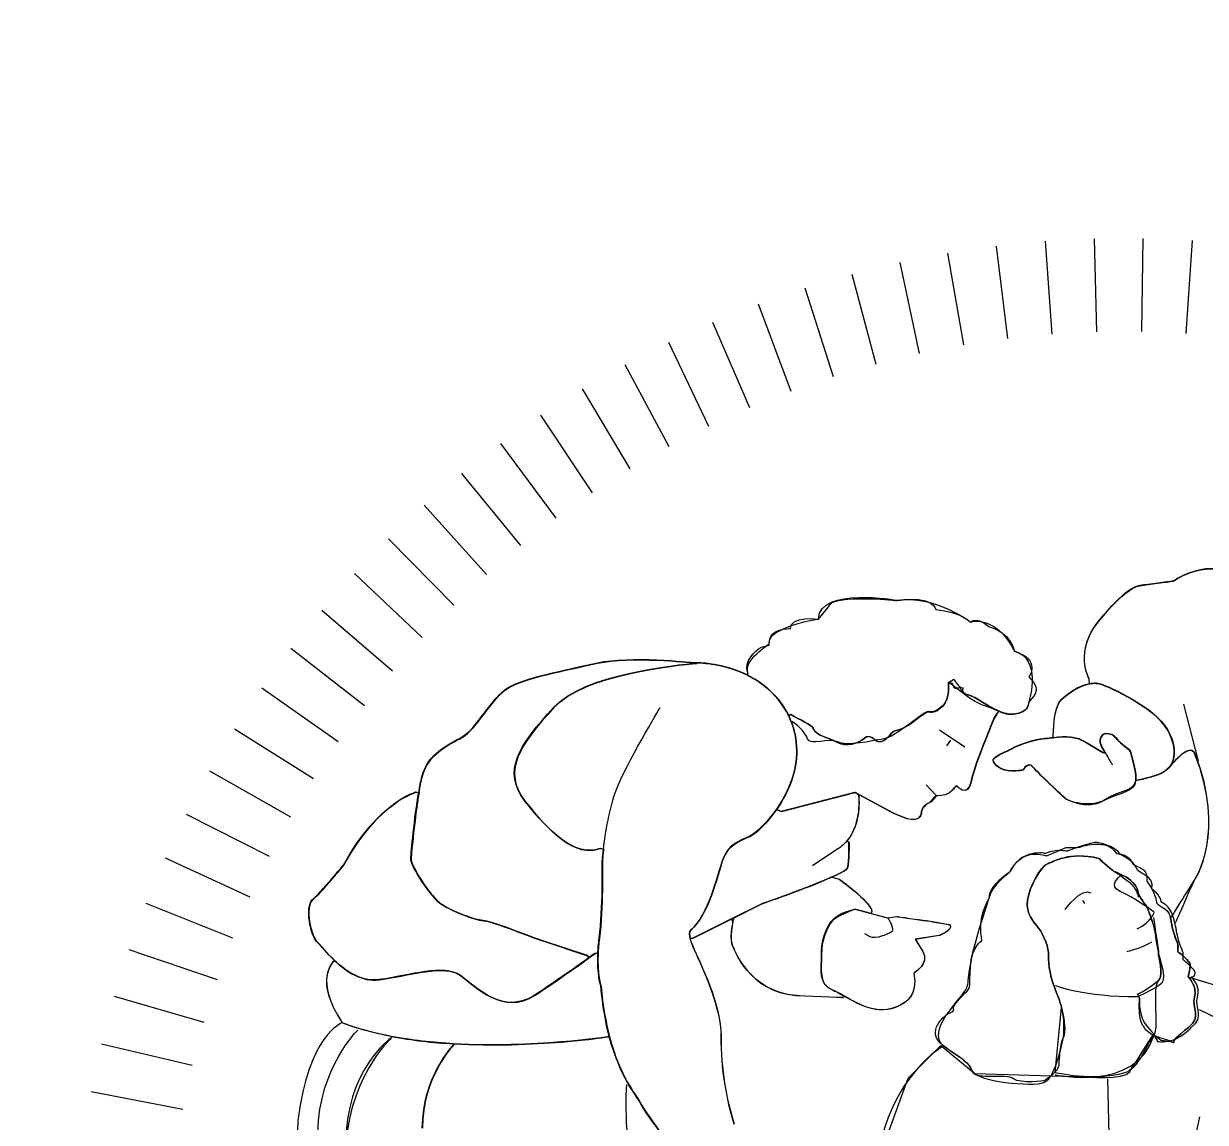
# Paper-space layout 'A000' of a CAD drawing. Header units: millimetres. Extents: x -1 to 593, y -175 to 419.
# Drawn here: x 560.52 to 569.12, y 265 to 273 of the extents above; entities that cross this region are included whole.
import ezdxf
from ezdxf.enums import TextEntityAlignment as Align

# ---------------------------------------------------------------- set-up
doc = ezdxf.new("R2010")
doc.units = ezdxf.units.MM
doc.header["$MEASUREMENT"] = 0
doc.set_wipeout_variables(frame=1)
for name, color, linetype in [('G-ANNO-LOGO', 3, 'Continuous'), ('G-ANNO-TEXT', 3, 'Continuous'), ('G-ANNO-TTLB', 3, 'Continuous')]:
    doc.layers.add(name, color=color, linetype=linetype)
doc.styles.add('ARIAL-BOLD', font='')
doc.styles.get('ARIAL-BOLD').set_extended_font_data('Arial', bold=True)

# ---------------------------------------------------------------- blocks, each defined once
blk = doc.blocks.new('logoPolimi')
for p, q in [((0.0412, 2.3695), (0.0379, 2.1597)), ((-0.2894, 2.3525), (-0.2637, 2.1442)), ((-0.1791, 2.3633), (-0.1638, 2.154)), ((-0.0684, 2.369), (-0.0637, 2.1592)), ((0.152, 2.365), (0.1382, 2.1555)), ((-0.3991, 2.3366), (-0.363, 2.1298)), ((-0.5067, 2.3157), (-0.4628, 2.1104)), ((-0.6144, 2.2895), (-0.5603, 2.0867)), ((-0.7206, 2.2583), (-0.6567, 2.0584)), ((-0.8253, 2.2222), (-0.7517, 2.0257)), ((-0.9282, 2.1812), (-0.845, 1.9885)), ((-1.0277, 2.136), (-0.9377, 1.9464)), ((-1.1263, 2.0856), (-1.0272, 1.9006)), ((-1.2223, 2.0307), (-1.1144, 1.8507)), ((-1.3158, 1.9714), (-1.1993, 1.7967)), ((-1.4063, 1.9078), (-1.2816, 1.739)), ((-1.4938, 1.8401), (-1.3612, 1.6774)), ((-1.578, 1.7684), (-1.4378, 1.6122)), ((-1.6588, 1.693), (-1.5113, 1.5436)), ((-1.7352, 1.6146), (-1.5824, 1.4707)), ((-1.8087, 1.532), (-1.6492, 1.3955)), ((-1.8783, 1.446), (-1.7125, 1.3173)), ((-0.9635, 1.4118), (-0.9635, 1.4135)), ((-0.9634, 1.4135), (-0.9635, 1.4119)), ((-0.8506, 1.3859), (-0.8484, 1.3901)), ((-0.8484, 1.3901), (-0.8484, 1.3902)), ((-0.3504, 1.3346), (-0.3969, 1.3695)), ((-0.3968, 1.3687), (-0.3846, 1.3765)), ((-0.3875, 1.3671), (-0.3968, 1.3687)), ((-0.0789, 1.3661), (-0.0802, 1.377)), ((-1.9438, 1.3568), (-1.772, 1.2363)), ((0.1323, 1.3204), (0.1656, 1.1917)), ((-0.7522, 1.2969), (-0.7572, 1.2944)), ((-0.7572, 1.2944), (-0.7522, 1.2969)), ((-0.2841, 1.3043), (-0.2857, 1.3007)), ((-0.2841, 1.3043), (-0.2841, 1.3043)), ((-2.0051, 1.2647), (-1.8277, 1.1526)), ((-0.4169, 1.262), (-0.3602, 1.2242)), ((-0.3926, 1.2394), (-0.4014, 1.2264)), ((-0.161, 1.2482), (-0.161, 1.2483)), ((-0.1607, 1.2445), (-0.161, 1.2482)), ((-0.0841, 1.233), (-0.0455, 1.2101)), ((-0.0841, 1.2323), (-0.0507, 1.2118)), ((-0.0506, 1.2118), (-0.0841, 1.2323)), ((-0.0507, 1.2118), (-0.0441, 1.211)), ((-0.044, 1.211), (-0.0506, 1.2118)), ((-0.0441, 1.211), (-0.044, 1.211)), ((-0.044, 1.211), (-0.044, 1.211)), ((0.1033, 1.1812), (0.103, 1.1814)), ((-2.0621, 1.1698), (-1.8794, 1.0664)), ((0.0261, 1.1478), (0.0251, 1.148)), ((-1.595, 1.1219), (-1.5897, 1.1209)), ((-0.7734, 1.0787), (-0.6076, 1.1217)), ((-0.6073, 1.121), (-0.7731, 1.078)), ((-0.7731, 1.078), (-0.6074, 1.121)), ((-0.6076, 1.1217), (-0.5982, 1.1166)), ((-0.6074, 1.121), (-0.598, 1.1159)), ((-0.598, 1.116), (-0.6073, 1.121)), ((-0.4468, 1.1382), (-0.4248, 1.1141)), ((-0.3789, 1.137), (-0.3789, 1.1371)), ((-0.598, 1.1159), (-0.5992, 1.1137)), ((-0.5982, 1.1166), (-0.5329, 1.0811)), ((-0.5327, 1.0805), (-0.598, 1.116)), ((-2.1145, 1.0723), (-1.927, 0.9779)), ((-0.7731, 1.078), (-0.7841, 1.083)), ((-0.7841, 1.083), (-0.7731, 1.078)), ((-1.1816, 0.9946), (-1.1737, 0.9936)), ((-1.1736, 0.9936), (-1.1815, 0.9946)), ((-0.6461, 0.9938), (-0.7031, 0.956)), ((-0.6256, 1.0114), (-0.6255, 1.0114)), ((-0.6255, 1.0114), (-0.6209, 1.0088)), ((-2.1618, 0.9735), (-1.971, 0.8862)), ((-0.6601, 0.9308), (-0.6601, 0.9308)), ((-0.6598, 0.9302), (-0.6599, 0.9302)), ((-0.6598, 0.9302), (-0.6598, 0.9302)), ((-0.6598, 0.9302), (-0.6433, 0.9257)), ((-2.2049, 0.8715), (-2.01, 0.7937)), ((-0.8864, 0.8361), (-0.8179, 0.8705)), ((-0.886, 0.8356), (-0.8176, 0.87)), ((-0.8175, 0.87), (-0.8859, 0.8356)), ((-0.6079, 0.8584), (-0.571, 0.8486)), ((-0.6077, 0.8579), (-0.5708, 0.8481)), ((-0.5708, 0.8482), (-0.6076, 0.8579)), ((-0.5692, 0.854), (-0.5708, 0.8482)), ((-0.5692, 0.854), (-0.5692, 0.854)), ((-0.095, 0.8776), (-0.0907, 0.8713)), ((-0.9733, 0.7925), (-0.8864, 0.8361)), ((-0.8859, 0.8356), (-0.9728, 0.792)), ((-0.8822, 0.828), (-0.886, 0.8356)), ((-0.571, 0.8486), (-0.5347, 0.839)), ((-0.5708, 0.8481), (-0.5346, 0.8385)), ((-0.5347, 0.839), (-0.5124, 0.8417)), ((-0.5347, 0.839), (-0.5337, 0.8387)), ((-0.5346, 0.8385), (-0.5123, 0.8413)), ((0.1036, 0.8383), (0.1045, 0.8386)), ((-0.5733, 0.796), (-0.5856, 0.8023)), ((-0.4179, 0.7991), (-0.4717, 0.7903)), ((-1.2103, 0.7535), (-1.311, 0.787)), ((-1.3104, 0.7866), (-1.2098, 0.7531)), ((-1.2097, 0.7532), (-1.3104, 0.7865)), ((-0.9728, 0.792), (-0.9789, 0.7922)), ((-0.4717, 0.7903), (-0.4549, 0.7629)), ((-0.4178, 0.7987), (-0.4714, 0.7899)), ((-0.4714, 0.7899), (-0.4548, 0.7625)), ((-2.2432, 0.7676), (-2.0447, 0.6995)), ((-1.2098, 0.7531), (-1.2063, 0.7485)), ((-1.2062, 0.7485), (-1.2097, 0.7532)), ((-1.1864, 0.7584), (-1.1923, 0.7588)), ((-1.1923, 0.7587), (-1.1864, 0.7584)), ((0.1432, 0.7055), (0.3393, 0.6461)), ((0.0333, 0.658), (0.0288, 0.6666)), ((-2.2766, 0.6618), (-2.0748, 0.6037)), ((-0.6321, 0.6623), (-0.6335, 0.6588)), ((-0.1567, 0.4897), (-0.1422, 0.6368)), ((0.3148, 0.561), (0.1685, 0.6311)), ((-1.7263, 0.5896), (-1.7263, 0.5896)), ((-1.7255, 0.5892), (-1.7255, 0.5893)), ((-1.6522, 0.5673), (-1.6514, 0.5713)), ((-1.1624, 0.5705), (-1.1606, 0.571)), ((-1.1606, 0.571), (-1.1623, 0.5705)), ((0.0657, 0.5775), (0.0683, 0.5722)), ((-2.305, 0.5547), (-2.1006, 0.5068)), ((-1.5119, 0.5547), (-1.5121, 0.5515)), ((-1.5121, 0.5516), (-1.512, 0.5546)), ((-0.488, 0.4775), (-0.4138, 0.5507)), ((-0.4138, 0.5507), (-0.3374, 0.488)), ((-0.3374, 0.488), (-0.0907, 0.4804)), ((-0.5571, 0.2861), (-0.488, 0.4775)), ((-0.0383, 0.4761), (-0.0337, 0.265)), ((-2.328, 0.4476), (-2.122, 0.4074))]:
    blk.add_line(p, q)
for points in [[(0.1099, 1.5973), (0.1099, 1.5973), (0.1894, 1.6549), (0.2661, 1.6053)], [(0.11, 1.5983), (0.11, 1.5983), (0.1896, 1.6558), (0.2663, 1.6063)], [(0.0432, 1.5896), (0.0674, 1.5927), (0.11, 1.5983), (0.11, 1.5983)], [(-0.6897, 1.5125), (-0.6865, 1.5853), (-0.5126, 1.5544), (-0.5126, 1.5544)], [(-0.0575, 1.5081), (0.0003, 1.5764), (0.019, 1.5856), (0.0432, 1.5886)], [(-0.0574, 1.509), (0.0004, 1.5774), (0.0191, 1.5865), (0.0432, 1.5896)], [(0.0432, 1.5886), (0.0673, 1.5917), (0.1099, 1.5973), (0.1099, 1.5973)], [(-0.6894, 1.5116), (-0.6602, 1.5476), (-0.6602, 1.5487), (-0.6602, 1.5487)], [(-0.6602, 1.5487), (-0.6282, 1.5661), (-0.5124, 1.5535), (-0.5124, 1.5535)], [(-0.5126, 1.5544), (-0.4306, 1.5678), (-0.3477, 1.5057), (-0.3477, 1.5057)], [(-0.5124, 1.5535), (-0.4305, 1.5668), (-0.4257, 1.5335), (-0.4257, 1.5335)], [(-0.7535, 1.4903), (-0.7517, 1.5211), (-0.6894, 1.5116), (-0.6894, 1.5116)], [(-0.4257, 1.5335), (-0.3679, 1.5286), (-0.3475, 1.5049), (-0.3475, 1.5049)], [(-0.3477, 1.5057), (-0.2831, 1.518), (-0.2488, 1.4403), (-0.2488, 1.4403)], [(-0.3475, 1.5049), (-0.3307, 1.5186), (-0.3069, 1.4955), (-0.3069, 1.4955)], [(-0.8012, 1.4572), (-0.8036, 1.4943), (-0.6897, 1.5125), (-0.6897, 1.5125)], [(-0.8009, 1.4563), (-0.8033, 1.4933), (-0.7535, 1.4903), (-0.7535, 1.4903)], [(-0.3069, 1.4955), (-0.2552, 1.4818), (-0.2487, 1.4395), (-0.2487, 1.4395)], [(-0.0802, 1.3779), (-0.0802, 1.3779), (-0.1152, 1.4403), (-0.0574, 1.509)], [(-0.0802, 1.377), (-0.0802, 1.377), (-0.1152, 1.4394), (-0.0575, 1.5081)], [(-0.8484, 1.3902), (-0.8598, 1.4201), (-0.8007, 1.4548), (-0.8009, 1.4563)], [(-0.8488, 1.391), (-0.8586, 1.417), (-0.8317, 1.4411), (-0.82, 1.448)], [(-0.82, 1.448), (-0.8182, 1.4491), (-0.8006, 1.4529), (-0.8006, 1.4529)], [(-0.8006, 1.4529), (-0.8008, 1.4547), (-0.8011, 1.4556), (-0.8012, 1.4572)], [(-0.2488, 1.4403), (-0.1871, 1.4219), (-0.214, 1.3333), (-0.2157, 1.3253)], [(-0.2487, 1.4395), (-0.1871, 1.421), (-0.2157, 1.3816), (-0.2157, 1.3816)], [(-1.39, 1.357), (-1.3543, 1.3789), (-1.2608, 1.397), (-1.1878, 1.4134)], [(-1.3892, 1.3562), (-1.3536, 1.378), (-1.2601, 1.3962), (-1.1873, 1.4125)], [(-1.2863, 1.3131), (-1.2179, 1.388), (-1.01, 1.4091), (-0.9639, 1.4127)], [(-0.9635, 1.4119), (-1.0095, 1.4084), (-1.2174, 1.3872), (-1.2858, 1.3123)], [(-1.2858, 1.3123), (-1.2174, 1.3872), (-1.0095, 1.4084), (-0.9635, 1.4118)], [(-1.1878, 1.4134), (-1.115, 1.4295), (-0.9754, 1.4143), (-0.9754, 1.4143)], [(-1.1873, 1.4125), (-1.1145, 1.4287), (-0.975, 1.4135), (-0.975, 1.4135)], [(-0.9754, 1.4143), (-0.9754, 1.4143), (-0.9712, 1.4145), (-0.9639, 1.4143)], [(-0.975, 1.4135), (-0.975, 1.4135), (-0.9707, 1.4137), (-0.9634, 1.4135)], [(-0.9639, 1.4143), (-0.943, 1.4138), (-0.897, 1.4097), (-0.851, 1.3867)], [(-0.9635, 1.4135), (-0.9426, 1.4129), (-0.8967, 1.4088), (-0.8506, 1.3859)], [(-0.851, 1.3867), (-0.8385, 1.3805), (-0.826, 1.3729), (-0.814, 1.3637)], [(-0.8137, 1.3629), (-0.8257, 1.3721), (-0.8381, 1.3797), (-0.8506, 1.3859)], [(-0.8506, 1.3859), (-0.8382, 1.3797), (-0.8257, 1.3722), (-0.8137, 1.3629)], [(-0.814, 1.3637), (-0.7883, 1.3437), (-0.7697, 1.3201), (-0.7575, 1.2951)], [(-0.7572, 1.2944), (-0.7695, 1.3194), (-0.788, 1.3429), (-0.8137, 1.3629)], [(-0.8137, 1.3629), (-0.7879, 1.3429), (-0.7694, 1.3193), (-0.7572, 1.2943)], [(-0.3969, 1.3695), (-0.3969, 1.3695), (-0.3934, 1.3327), (-0.4091, 1.3174)], [(-0.3968, 1.3687), (-0.3968, 1.3687), (-0.3933, 1.3319), (-0.409, 1.3167)], [(-0.409, 1.3167), (-0.3933, 1.3319), (-0.3968, 1.3687), (-0.3968, 1.3687)], [(-0.3685, 1.3563), (-0.3826, 1.3596), (-0.3807, 1.3466), (-0.3875, 1.3671)], [(-0.3846, 1.3765), (-0.3838, 1.3752), (-0.3776, 1.3596), (-0.3634, 1.3563)], [(-0.2157, 1.3816), (-0.18, 1.3487), (-0.214, 1.3326), (-0.2157, 1.3245)], [(-0.1423, 1.3313), (-0.1292, 1.3429), (-0.1042, 1.3622), (-0.0788, 1.3669)], [(-0.1422, 1.3305), (-0.1292, 1.3421), (-0.1043, 1.3614), (-0.0789, 1.3661)], [(-0.0502, 1.3639), (-0.0595, 1.3676), (-0.0692, 1.3679), (-0.0789, 1.3661)], [(-0.0789, 1.3661), (-0.0692, 1.3679), (-0.0595, 1.3676), (-0.0502, 1.3638)], [(-0.0788, 1.3669), (-0.0692, 1.3687), (-0.0594, 1.3684), (-0.0502, 1.3647)], [(-0.0502, 1.3647), (-0.0167, 1.351), (0.0777, 1.3077), (0.102, 1.2527)], [(0.1018, 1.2519), (0.0776, 1.307), (-0.0167, 1.3502), (-0.0502, 1.3639)], [(-0.0502, 1.3638), (-0.0167, 1.3503), (0.0776, 1.3069), (0.1019, 1.2519)], [(-1.4924, 1.2466), (-1.4604, 1.2653), (-1.4254, 1.335), (-1.39, 1.357)], [(-1.4917, 1.2458), (-1.4597, 1.2647), (-1.4247, 1.3342), (-1.3892, 1.3562)], [(-0.3505, 1.3407), (-0.3719, 1.3465), (-0.3685, 1.3563), (-0.3685, 1.3563)], [(-0.3634, 1.3563), (-0.3634, 1.3563), (-0.3719, 1.3465), (-0.3505, 1.3407)], [(-0.2841, 1.3043), (-0.3096, 1.3159), (-0.3361, 1.3367), (-0.3505, 1.3407)], [(-0.3505, 1.3407), (-0.3361, 1.3367), (-0.3096, 1.3159), (-0.2841, 1.3043)], [(-0.2841, 1.3051), (-0.3097, 1.3166), (-0.3134, 1.3112), (-0.3504, 1.3346)], [(-0.161, 1.249), (-0.161, 1.249), (-0.1605, 1.3152), (-0.1423, 1.3313)], [(-1.3504, 1.101), (-1.4046, 1.1694), (-1.3633, 1.2287), (-1.2863, 1.3131)], [(-1.3497, 1.1004), (-1.4039, 1.1688), (-1.3626, 1.228), (-1.2858, 1.3123)], [(-1.2858, 1.3123), (-1.3626, 1.228), (-1.4038, 1.1687), (-1.3497, 1.1004)], [(-1.145, 1.1281), (-1.1246, 1.1818), (-1.0465, 1.3123), (-1.0465, 1.3123)], [(-0.4091, 1.3174), (-0.4249, 1.3025), (-0.4305, 1.3028), (-0.4409, 1.3034)], [(-0.409, 1.3167), (-0.4248, 1.3017), (-0.4304, 1.3021), (-0.4408, 1.3026)], [(-0.4408, 1.3026), (-0.4304, 1.302), (-0.4248, 1.3017), (-0.409, 1.3167)], [(-0.2493, 1.2977), (-0.2598, 1.2962), (-0.2719, 1.2996), (-0.2841, 1.3051)], [(-0.2157, 1.3253), (-0.2173, 1.3175), (-0.2171, 1.3027), (-0.2493, 1.2977)], [(-0.2157, 1.3245), (-0.2172, 1.3168), (-0.2171, 1.3019), (-0.2493, 1.297)], [(-0.161, 1.2483), (-0.161, 1.2483), (-0.1604, 1.3144), (-0.1422, 1.3305)], [(-0.7575, 1.2951), (-0.7356, 1.2503), (-0.734, 1.2006), (-0.7477, 1.1574)], [(-0.7474, 1.1567), (-0.7337, 1.1999), (-0.7353, 1.2496), (-0.7572, 1.2944)], [(-0.7572, 1.2943), (-0.7353, 1.2495), (-0.7338, 1.1999), (-0.7473, 1.1568)], [(-0.7009, 1.2647), (-0.7046, 1.2751), (-0.7322, 1.2841), (-0.7522, 1.2969)], [(-0.7522, 1.2969), (-0.7322, 1.2841), (-0.7046, 1.2751), (-0.7009, 1.2647)], [(-0.7144, 1.2422), (-0.7182, 1.2526), (-0.7296, 1.2683), (-0.7496, 1.2811)], [(-0.4409, 1.3034), (-0.4511, 1.3041), (-0.474, 1.2816), (-0.4883, 1.2731)], [(-0.4408, 1.3026), (-0.4509, 1.3033), (-0.4739, 1.2808), (-0.4881, 1.2723)], [(-0.4881, 1.2723), (-0.4739, 1.2808), (-0.4509, 1.3033), (-0.4408, 1.3026)], [(-0.2986, 1.2778), (-0.2922, 1.2946), (-0.2857, 1.3015), (-0.2857, 1.3015)], [(-0.2857, 1.3007), (-0.2857, 1.3007), (-0.2922, 1.2938), (-0.2985, 1.2771)], [(-0.2493, 1.297), (-0.2597, 1.2954), (-0.2718, 1.2988), (-0.2841, 1.3043)], [(-0.6468, 1.2341), (-0.6656, 1.2444), (-0.695, 1.2483), (-0.7009, 1.2647)], [(-0.7009, 1.2647), (-0.695, 1.2483), (-0.6656, 1.2444), (-0.6467, 1.2341)], [(-0.561, 1.238), (-0.561, 1.238), (-0.5747, 1.2548), (-0.5869, 1.2431)], [(-0.5869, 1.2431), (-0.5748, 1.2548), (-0.561, 1.238), (-0.561, 1.238)], [(-0.4883, 1.2731), (-0.5026, 1.2649), (-0.5256, 1.2403), (-0.5612, 1.2388)], [(-0.5174, 1.2604), (-0.5253, 1.26), (-0.5424, 1.2243), (-0.561, 1.238)], [(-0.561, 1.238), (-0.5424, 1.2243), (-0.5254, 1.26), (-0.5174, 1.2604)], [(-0.4881, 1.2723), (-0.5024, 1.2641), (-0.5094, 1.2613), (-0.5174, 1.2604)], [(-0.5174, 1.2604), (-0.5094, 1.2613), (-0.5024, 1.2641), (-0.4881, 1.2723)], [(-0.3458, 1.1453), (-0.3384, 1.1825), (-0.3047, 1.2611), (-0.2986, 1.2778)], [(-0.2985, 1.2771), (-0.3045, 1.2604), (-0.3384, 1.1818), (-0.3457, 1.1446)], [(-0.0511, 1.2492), (-0.0442, 1.2586), (-0.0274, 1.2513), (-0.0253, 1.2496)], [(-0.051, 1.2499), (-0.0442, 1.2594), (-0.0273, 1.252), (-0.0253, 1.2504)], [(-0.0253, 1.2496), (-0.0274, 1.2513), (-0.0443, 1.2587), (-0.051, 1.2492)], [(0.103, 1.1814), (0.1126, 1.1954), (0.1169, 1.2176), (0.1018, 1.2519)], [(0.1019, 1.2519), (0.1169, 1.2176), (0.1126, 1.1954), (0.103, 1.1814)], [(0.102, 1.2527), (0.117, 1.2183), (0.1127, 1.1961), (0.1031, 1.1821)], [(-1.5834, 1.1562), (-1.57, 1.2101), (-1.5243, 1.2279), (-1.4924, 1.2466)], [(-1.5826, 1.1555), (-1.5692, 1.2093), (-1.5235, 1.2272), (-1.4917, 1.2458)], [(-0.647, 1.2349), (-0.6659, 1.2451), (-0.7085, 1.2258), (-0.7144, 1.2422)], [(-0.5612, 1.2388), (-0.5612, 1.2388), (-0.6282, 1.2244), (-0.647, 1.2349)], [(-0.5869, 1.2431), (-0.599, 1.2313), (-0.6279, 1.2237), (-0.6468, 1.2341)], [(-0.6467, 1.2341), (-0.6279, 1.2237), (-0.599, 1.2313), (-0.5869, 1.2431)], [(-0.2625, 1.2159), (-0.2625, 1.2159), (-0.2213, 1.2402), (-0.1798, 1.2434)], [(-0.2625, 1.2152), (-0.2625, 1.2152), (-0.2212, 1.2395), (-0.1797, 1.2427)], [(-0.1798, 1.2434), (-0.1729, 1.244), (-0.1665, 1.2447), (-0.1607, 1.2453)], [(-0.1797, 1.2427), (-0.1729, 1.2433), (-0.1665, 1.2439), (-0.1607, 1.2445)], [(-0.1607, 1.2453), (-0.1309, 1.2482), (-0.1118, 1.2499), (-0.0841, 1.233)], [(-0.1607, 1.2445), (-0.1309, 1.2475), (-0.1118, 1.2492), (-0.0841, 1.2323)], [(-0.0841, 1.2323), (-0.1118, 1.2492), (-0.1309, 1.2475), (-0.1607, 1.2445)], [(-0.0528, 1.2279), (-0.0546, 1.2327), (-0.0579, 1.2403), (-0.051, 1.2499)], [(-0.0529, 1.2272), (-0.0547, 1.232), (-0.0579, 1.2396), (-0.0511, 1.2492)], [(-0.051, 1.2492), (-0.0579, 1.2397), (-0.0547, 1.232), (-0.0528, 1.2272)], [(-0.044, 1.211), (-0.0484, 1.2187), (-0.0522, 1.2254), (-0.0529, 1.2272)], [(-0.0439, 1.2117), (-0.0484, 1.2194), (-0.0521, 1.2261), (-0.0528, 1.2279)], [(-0.0528, 1.2272), (-0.0522, 1.2254), (-0.0484, 1.2187), (-0.044, 1.211)], [(-0.0253, 1.2504), (-0.0233, 1.2488), (-0.0136, 1.2365), (0, 1.2259)], [(-0.0253, 1.2496), (-0.0234, 1.2481), (-0.0137, 1.2358), (-0.0001, 1.2252)], [(-0.0001, 1.2252), (-0.0137, 1.2359), (-0.0234, 1.2481), (-0.0253, 1.2496)], [(-0.0001, 1.2252), (0.0134, 1.2142), (0.0113, 1.2245), (0.0229, 1.174)], [(0.0229, 1.174), (0.0113, 1.2245), (0.0133, 1.2143), (-0.0001, 1.2252)], [(0, 1.2259), (0.0135, 1.215), (0.0114, 1.2253), (0.023, 1.1747)], [(0.1585, 1.2075), (0.1475, 1.2349), (0.1054, 1.1838), (0.1033, 1.1812)], [(0.1586, 1.2082), (0.1476, 1.2356), (0.1056, 1.1844), (0.1035, 1.1819)], [(-0.2965, 1.1929), (-0.3002, 1.2003), (-0.2625, 1.2159), (-0.2625, 1.2159)], [(-0.2964, 1.1922), (-0.3001, 1.1996), (-0.2625, 1.2152), (-0.2625, 1.2152)], [(-0.0272, 1.1833), (-0.0272, 1.1833), (-0.0365, 1.1989), (-0.0439, 1.2117)], [(0.1586, 0.9256), (0.1586, 0.9256), (0.2289, 1.0308), (0.1585, 1.2075)], [(0.1588, 0.9261), (0.1588, 0.9261), (0.2291, 1.0315), (0.1586, 1.2082)], [(-0.2539, 1.1698), (-0.2806, 1.1694), (-0.2927, 1.1851), (-0.2965, 1.1929)], [(-0.2538, 1.1691), (-0.2805, 1.1687), (-0.2927, 1.1844), (-0.2964, 1.1922)], [(-0.2245, 1.1779), (-0.2307, 1.171), (-0.2271, 1.1703), (-0.2539, 1.1698)], [(-0.2245, 1.1772), (-0.2307, 1.1703), (-0.2271, 1.1696), (-0.2538, 1.1691)], [(-0.2067, 1.1792), (-0.211, 1.1855), (-0.2184, 1.1849), (-0.2245, 1.1779)], [(-0.2066, 1.1785), (-0.2109, 1.1848), (-0.2184, 1.1842), (-0.2245, 1.1772)], [(-0.1334, 1.1076), (-0.1334, 1.1076), (-0.2023, 1.1725), (-0.2067, 1.1792)], [(-0.1334, 1.1069), (-0.1334, 1.1069), (-0.2023, 1.1718), (-0.2066, 1.1785)], [(0.0229, 1.174), (0.0254, 1.1634), (0.026, 1.155), (0.0251, 1.148)], [(0.0251, 1.148), (0.026, 1.1549), (0.0254, 1.1635), (0.0229, 1.174)], [(0.023, 1.1747), (0.0255, 1.1641), (0.0261, 1.1556), (0.0252, 1.1487)], [(0.103, 1.1814), (0.0972, 1.173), (0.0895, 1.1675), (0.0828, 1.1641)], [(0.1031, 1.1821), (0.0974, 1.1736), (0.0897, 1.1682), (0.083, 1.1648)], [(0.1035, 1.1819), (0.1034, 1.1818), (0.1034, 1.1818), (0.1034, 1.1818)], [(-1.5904, 1.1216), (-1.5882, 1.1344), (-1.5859, 1.1463), (-1.5834, 1.1562)], [(-1.5897, 1.1209), (-1.5875, 1.1338), (-1.5851, 1.1457), (-1.5826, 1.1555)], [(-0.7477, 1.1574), (-0.7562, 1.1301), (-0.7697, 1.1048), (-0.7844, 1.0836)], [(-0.7473, 1.1568), (-0.7559, 1.1295), (-0.7693, 1.1042), (-0.7841, 1.0829)], [(-0.7841, 1.083), (-0.7694, 1.1042), (-0.7559, 1.1295), (-0.7474, 1.1567)], [(-0.3789, 1.137), (-0.3789, 1.137), (-0.3533, 1.1082), (-0.3458, 1.1453)], [(0.0251, 1.148), (0.0214, 1.1219), (-0.0068, 1.1222), (-0.0429, 1.1047)], [(0.0252, 1.1487), (0.0215, 1.1226), (-0.0094, 1.1275), (-0.0428, 1.1054)], [(0.0828, 1.1641), (0.0651, 1.1549), (0.0261, 1.1478), (0.0261, 1.1478)], [(0.083, 1.1648), (0.0652, 1.1555), (0.0262, 1.1485), (0.0262, 1.1485)], [(-1.7598, 0.9577), (-1.6791, 1.1036), (-1.5958, 1.1225), (-1.5958, 1.1225)], [(-1.7589, 0.9571), (-1.6783, 1.103), (-1.595, 1.1219), (-1.595, 1.1219)], [(-1.6082, 0.9726), (-1.6073, 0.9867), (-1.6004, 1.0642), (-1.5904, 1.1216)], [(-1.5897, 1.1209), (-1.5996, 1.0636), (-1.6065, 0.986), (-1.6074, 0.9721)], [(-1.6074, 0.9721), (-1.6066, 0.9861), (-1.5997, 1.0636), (-1.5897, 1.1209)], [(-1.1742, 0.9942), (-1.17, 1.0281), (-1.1604, 1.0875), (-1.145, 1.1281)], [(-0.4248, 1.1141), (-0.4248, 1.1141), (-0.4042, 1.1146), (-0.397, 1.1193)], [(-0.3969, 1.1186), (-0.4041, 1.114), (-0.4245, 1.1134), (-0.4245, 1.1134)], [(-0.397, 1.1193), (-0.3902, 1.1237), (-0.3799, 1.1359), (-0.3789, 1.137)], [(-0.3789, 1.1364), (-0.3798, 1.1352), (-0.3901, 1.123), (-0.3969, 1.1186)], [(-0.3457, 1.1446), (-0.3531, 1.1075), (-0.3789, 1.1364), (-0.3789, 1.1364)], [(-1.1821, 0.9951), (-1.2381, 0.9744), (-1.2963, 1.0328), (-1.3504, 1.101)], [(-1.1815, 0.9946), (-1.2376, 0.9739), (-1.2957, 1.0322), (-1.3497, 1.1004)], [(-1.3497, 1.1004), (-1.2957, 1.0322), (-1.2376, 0.9739), (-1.1816, 0.9946)], [(-0.5995, 1.1144), (-0.5995, 1.1144), (-0.5918, 1.053), (-0.6259, 1.012)], [(-0.5992, 1.1137), (-0.5992, 1.1137), (-0.5915, 1.0524), (-0.6256, 1.0114)], [(-0.4578, 1.0784), (-0.4574, 1.0852), (-0.4464, 1.0966), (-0.4412, 1.0979)], [(-0.441, 1.0973), (-0.4462, 1.096), (-0.4572, 1.0845), (-0.4577, 1.0778)], [(-0.4412, 1.0979), (-0.436, 1.0993), (-0.4248, 1.1141), (-0.4248, 1.1141)], [(-0.4245, 1.1134), (-0.4245, 1.1134), (-0.4358, 1.0987), (-0.441, 1.0973)], [(-0.0428, 1.1054), (-0.0859, 1.0767), (-0.1334, 1.1076), (-0.1334, 1.1076)], [(-0.0429, 1.1047), (-0.0887, 1.0824), (-0.1334, 1.1069), (-0.1334, 1.1069)], [(-0.7844, 1.0836), (-0.806, 1.0526), (-0.83, 1.0302), (-0.8447, 1.0228)], [(-0.8444, 1.0222), (-0.8296, 1.0295), (-0.8056, 1.0519), (-0.7841, 1.083)], [(-0.7841, 1.0829), (-0.8056, 1.0519), (-0.8296, 1.0295), (-0.8443, 1.0222)], [(-0.5329, 1.0811), (-0.5329, 1.0811), (-0.4898, 1.0581), (-0.4743, 1.0605)], [(-0.474, 1.0599), (-0.4896, 1.0575), (-0.5327, 1.0805), (-0.5327, 1.0805)], [(-0.4743, 1.0605), (-0.4587, 1.063), (-0.4582, 1.0716), (-0.4578, 1.0784)], [(-0.4577, 1.0778), (-0.4581, 1.071), (-0.4585, 1.0624), (-0.474, 1.0599)], [(-0.8447, 1.0228), (-0.8695, 1.0106), (-0.8937, 1.0052), (-0.9062, 0.9682)], [(-0.8443, 1.0222), (-0.8691, 1.01), (-0.8933, 1.0045), (-0.9058, 0.9676)], [(-0.9057, 0.9676), (-0.8933, 1.0046), (-0.8691, 1.01), (-0.8444, 1.0222)], [(-0.6259, 1.012), (-0.6314, 1.0053), (-0.638, 0.9991), (-0.6461, 0.9938)], [(-1.1766, 0.9708), (-1.1764, 0.9749), (-1.1756, 0.9832), (-1.1742, 0.9942)], [(-1.1761, 0.9702), (-1.1758, 0.9744), (-1.175, 0.9826), (-1.1736, 0.9936)], [(-1.1737, 0.9936), (-1.175, 0.9826), (-1.1758, 0.9744), (-1.1761, 0.9702)], [(-0.6246, 0.9513), (-0.6204, 0.9665), (-0.6211, 1.0094), (-0.6211, 1.0094)], [(-0.6209, 1.0088), (-0.6209, 1.0088), (-0.6202, 0.966), (-0.6243, 0.9508)], [(-0.1781, 0.9837), (-0.1781, 0.9837), (-0.233, 0.9963), (-0.2603, 0.9398)], [(-0.2568, 0.9438), (-0.2294, 1.0003), (-0.1761, 0.9781), (-0.1761, 0.9781)], [(-0.1301, 0.9885), (-0.1301, 0.9885), (-0.1517, 0.9949), (-0.1781, 0.9837)], [(-0.1761, 0.9781), (-0.1498, 0.9893), (-0.132, 0.9974), (-0.132, 0.9974)], [(-0.1745, 0.9605), (-0.1605, 0.9655), (-0.1257, 0.9892), (-0.0581, 0.9731)], [(-0.0582, 0.9726), (-0.1258, 0.9887), (-0.1604, 0.965), (-0.1745, 0.9599)], [(-0.1745, 0.96), (-0.1604, 0.9649), (-0.1258, 0.9886), (-0.0582, 0.9726)], [(-0.132, 0.9974), (-0.132, 0.9974), (-0.1062, 0.9956), (-0.0966, 0.9992)], [(-0.0608, 1.0081), (-0.0735, 1.0113), (-0.1301, 0.9885), (-0.1301, 0.9885)], [(-0.0966, 0.9992), (-0.087, 1.003), (-0.0645, 1.0069), (-0.0519, 1.0037)], [(-0.0094, 0.9813), (-0.0227, 1.0026), (-0.0608, 1.0081), (-0.0608, 1.0081)], [(-0.0519, 1.0037), (-0.0519, 1.0037), (-0.0317, 1.0048), (-0.0183, 0.9836)], [(-1.539, 0.8688), (-1.5621, 0.8843), (-1.6092, 0.9554), (-1.6082, 0.9726)], [(-1.6074, 0.9721), (-1.6084, 0.9549), (-1.5613, 0.8838), (-1.5382, 0.8684)], [(-1.5382, 0.8684), (-1.5613, 0.8837), (-1.6084, 0.9549), (-1.6074, 0.9721)], [(-1.1839, 0.793), (-1.1747, 0.8627), (-1.1776, 0.9536), (-1.1766, 0.9708)], [(-1.1833, 0.7925), (-1.1741, 0.8622), (-1.177, 0.9531), (-1.1761, 0.9702)], [(-1.1761, 0.9702), (-1.177, 0.9531), (-1.1741, 0.8622), (-1.1833, 0.7925)], [(-0.9062, 0.9682), (-0.9186, 0.9313), (-0.9375, 0.8468), (-0.9772, 0.8115)], [(-0.9768, 0.811), (-0.9371, 0.8463), (-0.9182, 0.9308), (-0.9057, 0.9676)], [(-0.9058, 0.9676), (-0.9182, 0.9308), (-0.9371, 0.8464), (-0.9768, 0.811)], [(-0.2187, 0.879), (-0.2143, 0.9106), (-0.1884, 0.9553), (-0.1745, 0.9605)], [(-0.2187, 0.8785), (-0.2143, 0.9101), (-0.1884, 0.9547), (-0.1745, 0.96)], [(-0.1745, 0.9599), (-0.1884, 0.9547), (-0.2143, 0.9101), (-0.2187, 0.8785)], [(-0.0582, 0.9726), (-0.0582, 0.9726), (-0.0322, 0.9497), (-0.0273, 0.9457)], [(-0.0274, 0.9457), (-0.0322, 0.9496), (-0.0582, 0.9726), (-0.0582, 0.9726)], [(-0.0581, 0.9731), (-0.0581, 0.9731), (-0.0322, 0.9502), (-0.0273, 0.9463)], [(-0.0183, 0.9836), (-0.0183, 0.9836), (0.011, 0.9811), (0.0152, 0.9656)], [(0.0268, 0.9504), (0.0225, 0.9659), (-0.0094, 0.9813), (-0.0094, 0.9813)], [(0.0152, 0.9656), (0.0194, 0.9499), (0.0548, 0.9573), (0.05, 0.9216)], [(-1.8296, 0.8797), (-1.8115, 0.8958), (-1.7598, 0.9577), (-1.7598, 0.9577)], [(-1.8287, 0.8791), (-1.8106, 0.8953), (-1.7589, 0.9571), (-1.7589, 0.9571)], [(-0.6601, 0.9308), (-0.6399, 0.9397), (-0.6258, 0.9473), (-0.6246, 0.9513)], [(-0.6243, 0.9508), (-0.6255, 0.9467), (-0.6396, 0.9392), (-0.6598, 0.9302)], [(-0.3055, 0.8819), (-0.306, 0.9137), (-0.2568, 0.9438), (-0.2568, 0.9438)], [(-0.2603, 0.9398), (-0.2603, 0.9398), (-0.289, 0.9206), (-0.3015, 0.896)], [(-0.0104, 0.8981), (-0.0389, 0.91), (-0.0102, 0.9326), (-0.0102, 0.9326)], [(0.0142, 0.9229), (0.0003, 0.9348), (-0.0224, 0.9421), (-0.0274, 0.9457)], [(-0.0273, 0.9463), (-0.0223, 0.9426), (-0.0021, 0.9298), (0.0118, 0.9179)], [(-0.0273, 0.9457), (-0.0224, 0.942), (0.0003, 0.9348), (0.0142, 0.9229)], [(0.0616, 0.9032), (0.0664, 0.9389), (0.031, 0.9346), (0.0268, 0.9504)], [(-0.8179, 0.8705), (-0.8179, 0.8705), (-0.716, 0.9059), (-0.6601, 0.9308)], [(-0.8176, 0.87), (-0.8176, 0.87), (-0.7156, 0.9054), (-0.6598, 0.9302)], [(-0.6599, 0.9302), (-0.7157, 0.9053), (-0.8175, 0.87), (-0.8175, 0.87)], [(-0.6435, 0.9263), (-0.6435, 0.9263), (-0.5758, 0.8782), (-0.5695, 0.8545)], [(-0.6433, 0.9257), (-0.6433, 0.9257), (-0.5756, 0.8776), (-0.5692, 0.854)], [(-0.1343, 0.8572), (-0.1343, 0.8572), (-0.0954, 0.91), (-0.0763, 0.8948)], [(0.0118, 0.9179), (0.0255, 0.9058), (0.0305, 0.8896), (0.0311, 0.8853)], [(0.0142, 0.9229), (0.0279, 0.9107), (0.0299, 0.8987), (0.0304, 0.8944)], [(0.0304, 0.8944), (0.0299, 0.8987), (0.028, 0.9108), (0.0142, 0.9229)], [(0.05, 0.9216), (0.05, 0.9216), (0.0705, 0.893), (0.0712, 0.8766)], [(0.1045, 0.8386), (0.1045, 0.8386), (0.1549, 0.92), (0.1586, 0.9256)], [(0.1149, 0.8278), (0.1149, 0.8278), (0.1551, 0.9205), (0.1588, 0.9261)], [(-1.8182, 0.7831), (-1.8345, 0.7977), (-1.8476, 0.8636), (-1.8296, 0.8797)], [(-1.8173, 0.7826), (-1.8336, 0.7972), (-1.8466, 0.8632), (-1.8287, 0.8791)], [(-0.3015, 0.896), (-0.3015, 0.896), (-0.3434, 0.7723), (-0.3491, 0.7293)], [(-0.3219, 0.7872), (-0.3326, 0.8407), (-0.3055, 0.8819), (-0.3055, 0.8819)], [(-0.1935, 0.815), (-0.2054, 0.8305), (-0.2233, 0.8477), (-0.2187, 0.879)], [(0.0666, 0.8516), (0.0666, 0.8516), (0.0181, 0.8863), (-0.0104, 0.8981)], [(0.0304, 0.8944), (0.0311, 0.89), (0.0484, 0.8653), (0.0507, 0.8615)], [(0.0507, 0.8616), (0.0484, 0.8652), (0.0311, 0.8901), (0.0304, 0.8944)], [(0.0823, 0.874), (0.0815, 0.8904), (0.0616, 0.9032), (0.0616, 0.9032)], [(-1.4453, 0.8327), (-1.4657, 0.8339), (-1.5159, 0.8538), (-1.539, 0.8688)], [(-1.5382, 0.8684), (-1.5151, 0.8533), (-1.465, 0.8335), (-1.4446, 0.8322)], [(-1.4447, 0.8322), (-1.465, 0.8334), (-1.5152, 0.8534), (-1.5382, 0.8684)], [(-0.6609, 0.8303), (-0.6517, 0.8428), (-0.6079, 0.8584), (-0.6079, 0.8584)], [(-0.6606, 0.8298), (-0.647, 0.8516), (-0.6077, 0.8579), (-0.6077, 0.8579)], [(-0.6076, 0.8579), (-0.6076, 0.8579), (-0.6514, 0.8423), (-0.6606, 0.8298)], [(-0.1935, 0.8146), (-0.2054, 0.83), (-0.2232, 0.8472), (-0.2187, 0.8785)], [(-0.2187, 0.8785), (-0.2232, 0.8472), (-0.2054, 0.83), (-0.1935, 0.8146)], [(0.0553, 0.8502), (0.0531, 0.8561), (0.0514, 0.8605), (0.0507, 0.8616)], [(0.0507, 0.8615), (0.0531, 0.858), (0.0683, 0.8143), (0.0688, 0.8064)], [(0.0712, 0.8766), (0.0719, 0.8618), (0.0963, 0.8667), (0.1035, 0.8383)], [(0.1104, 0.8387), (0.1031, 0.8672), (0.0823, 0.874), (0.0823, 0.874)], [(-1.311, 0.787), (-1.3278, 0.7915), (-1.4248, 0.8314), (-1.4453, 0.8327)], [(-1.3104, 0.7865), (-1.3272, 0.7911), (-1.4241, 0.831), (-1.4447, 0.8322)], [(-1.4446, 0.8322), (-1.4241, 0.8309), (-1.3272, 0.7911), (-1.3104, 0.7866)], [(-0.8814, 0.8355), (-0.8814, 0.8355), (-0.8937, 0.7903), (-0.8803, 0.7692)], [(-0.88, 0.7688), (-0.8932, 0.7898), (-0.8822, 0.828), (-0.8822, 0.828)], [(-0.6831, 0.7557), (-0.684, 0.7888), (-0.6703, 0.8178), (-0.6609, 0.8303)], [(-0.6828, 0.7553), (-0.6837, 0.7884), (-0.6689, 0.8165), (-0.6606, 0.8298)], [(-0.6606, 0.8298), (-0.67, 0.8173), (-0.6837, 0.7883), (-0.6829, 0.7552)], [(-0.5337, 0.8387), (-0.5337, 0.8387), (-0.5169, 0.8125), (-0.5247, 0.8074)], [(-0.5124, 0.8417), (-0.5124, 0.8417), (-0.4571, 0.8334), (-0.4502, 0.833)], [(-0.5123, 0.8413), (-0.5123, 0.8413), (-0.4569, 0.8329), (-0.4501, 0.8325)], [(-0.4502, 0.833), (-0.4433, 0.8326), (-0.393, 0.8232), (-0.393, 0.8232)], [(-0.4501, 0.8325), (-0.4432, 0.832), (-0.3929, 0.8228), (-0.3929, 0.8228)], [(0.0283, 0.8137), (0.0616, 0.8304), (0.0666, 0.8516), (0.0666, 0.8516)], [(0.0688, 0.8065), (0.0685, 0.812), (0.0607, 0.8357), (0.0553, 0.8502)], [(0.0651, 0.8394), (0.0656, 0.8317), (0.0767, 0.7637), (0.0763, 0.7585)], [(0.1035, 0.8383), (0.1042, 0.8353), (0.1048, 0.832), (0.1052, 0.8283)], [(0.1052, 0.8283), (0.1049, 0.8321), (0.1042, 0.8353), (0.1036, 0.8383)], [(0.1172, 0.7866), (0.1111, 0.7978), (0.1052, 0.8283), (0.1052, 0.8283)], [(0.1052, 0.8283), (0.1052, 0.8283), (0.1111, 0.7978), (0.1173, 0.7866)], [(0.1168, 0.8098), (0.1164, 0.8135), (0.1111, 0.8358), (0.1104, 0.8387)], [(-0.9772, 0.8115), (-0.9772, 0.8115), (-0.9835, 0.8097), (-0.9794, 0.7926)], [(-0.9789, 0.7922), (-0.9831, 0.8093), (-0.9768, 0.811), (-0.9768, 0.811)], [(-0.9768, 0.811), (-0.9768, 0.811), (-0.9831, 0.8092), (-0.979, 0.7923)], [(-0.5247, 0.8074), (-0.5326, 0.802), (-0.5613, 0.7895), (-0.5733, 0.796)], [(-0.393, 0.8232), (-0.3882, 0.8093), (-0.4179, 0.7991), (-0.4179, 0.7991)], [(-0.3929, 0.8228), (-0.3881, 0.8088), (-0.4178, 0.7987), (-0.4178, 0.7987)], [(-0.1715, 0.7537), (-0.1704, 0.7717), (-0.1816, 0.7997), (-0.1935, 0.815)], [(-0.1715, 0.7532), (-0.1703, 0.7713), (-0.1816, 0.7992), (-0.1935, 0.8146)], [(-0.1935, 0.8146), (-0.1816, 0.7992), (-0.1703, 0.7713), (-0.1715, 0.7532)], [(0.0762, 0.758), (0.0765, 0.7633), (0.0692, 0.7988), (0.0688, 0.8065)], [(0.0688, 0.8064), (0.0692, 0.7989), (0.0765, 0.7633), (0.0762, 0.758)], [(0.1289, 0.768), (0.1227, 0.7792), (0.1168, 0.8098), (0.1168, 0.8098)], [(-1.7801, 0.7426), (-1.7982, 0.7598), (-1.8115, 0.7769), (-1.8182, 0.7831)], [(-1.7792, 0.7421), (-1.7973, 0.7594), (-1.8106, 0.7764), (-1.8173, 0.7826)], [(-1.1869, 0.7589), (-1.1864, 0.7692), (-1.1855, 0.7806), (-1.1839, 0.793)], [(-1.1864, 0.7584), (-1.1859, 0.7688), (-1.1849, 0.7802), (-1.1833, 0.7925)], [(-1.1833, 0.7925), (-1.1849, 0.7802), (-1.186, 0.7688), (-1.1864, 0.7584)], [(-0.9794, 0.7926), (-0.9781, 0.7877), (-0.9761, 0.7814), (-0.9727, 0.7735)], [(-0.979, 0.7923), (-0.9777, 0.7873), (-0.9756, 0.781), (-0.9722, 0.773)], [(-0.9727, 0.7735), (-0.9577, 0.7384), (-0.9086, 0.643), (-0.9095, 0.571)], [(-0.9722, 0.773), (-0.9573, 0.738), (-0.9082, 0.6427), (-0.9091, 0.5707)], [(-0.3473, 0.7292), (-0.3438, 0.7758), (-0.3219, 0.7872), (-0.3219, 0.7872)], [(0.0057, 0.763), (0.0057, 0.763), (0.0415, 0.7709), (0.0614, 0.7846)], [(0.1209, 0.7615), (0.1175, 0.7633), (0.1234, 0.7749), (0.1172, 0.7866)], [(0.1173, 0.7866), (0.1235, 0.7749), (0.1176, 0.7634), (0.1208, 0.7614)], [(-1.2068, 0.749), (-1.2297, 0.7325), (-1.2774, 0.6986), (-1.3286, 0.6647)], [(-1.328, 0.6644), (-1.2768, 0.6981), (-1.2291, 0.7321), (-1.2062, 0.7485)], [(-1.2063, 0.7485), (-1.2291, 0.7321), (-1.2768, 0.6982), (-1.328, 0.6644)], [(-1.1928, 0.7591), (-1.1928, 0.7591), (-1.1979, 0.7554), (-1.2068, 0.749)], [(-1.1923, 0.7588), (-1.1923, 0.7588), (-1.1974, 0.755), (-1.2062, 0.7485)], [(-1.2062, 0.7485), (-1.1973, 0.755), (-1.1923, 0.7587), (-1.1923, 0.7587)], [(-1.18, 0.6849), (-1.18, 0.6849), (-1.189, 0.7108), (-1.1869, 0.7589)], [(-1.1795, 0.6845), (-1.1795, 0.6845), (-1.1884, 0.7105), (-1.1864, 0.7584)], [(-1.1864, 0.7584), (-1.1884, 0.7105), (-1.1795, 0.6845), (-1.1795, 0.6845)], [(-0.8803, 0.7692), (-0.8803, 0.7692), (-0.8455, 0.6716), (-0.7404, 0.6638)], [(-0.7401, 0.6634), (-0.8452, 0.6712), (-0.88, 0.7688), (-0.88, 0.7688)], [(-0.6563, 0.675), (-0.6921, 0.6892), (-0.6823, 0.7225), (-0.6831, 0.7557)], [(-0.656, 0.6747), (-0.6918, 0.6888), (-0.6821, 0.7221), (-0.6828, 0.7553)], [(-0.6829, 0.7552), (-0.682, 0.7221), (-0.6918, 0.6888), (-0.656, 0.6747)], [(-0.4549, 0.7629), (-0.4383, 0.7358), (-0.475, 0.7141), (-0.475, 0.7141)], [(-0.4548, 0.7625), (-0.4382, 0.7354), (-0.4748, 0.7137), (-0.4748, 0.7137)], [(-0.1526, 0.668), (-0.167, 0.7004), (-0.1725, 0.7359), (-0.1715, 0.7537)], [(-0.1526, 0.6677), (-0.167, 0.7001), (-0.1725, 0.7354), (-0.1715, 0.7532)], [(-0.1715, 0.7532), (-0.1725, 0.7355), (-0.167, 0.7001), (-0.1526, 0.6676)], [(0.0762, 0.758), (0.0759, 0.7532), (0.0895, 0.7087), (0.076, 0.6974)], [(0.076, 0.6973), (0.0895, 0.7087), (0.0759, 0.7532), (0.0762, 0.758)], [(0.0763, 0.7585), (0.076, 0.7536), (0.0963, 0.7024), (0.0828, 0.691)], [(0.1208, 0.7614), (0.1242, 0.7597), (0.1479, 0.7411), (0.1474, 0.7325)], [(0.1474, 0.7325), (0.148, 0.741), (0.1242, 0.7597), (0.1209, 0.7615)], [(0.1324, 0.7429), (0.1292, 0.7448), (0.1351, 0.7563), (0.1289, 0.768)], [(-1.7801, 0.7426), (-1.7858, 0.7378), (-1.8266, 0.699), (-1.763, 0.6022)], [(-1.7621, 0.6018), (-1.8257, 0.6986), (-1.7849, 0.7373), (-1.7793, 0.7421)], [(-1.7795, 0.7431), (-1.7795, 0.7431), (-1.7797, 0.7429), (-1.7801, 0.7426)], [(-1.6794, 0.6994), (-1.7197, 0.6939), (-1.7547, 0.7183), (-1.7801, 0.7426)], [(-1.7793, 0.7421), (-1.7539, 0.7179), (-1.7188, 0.6935), (-1.6785, 0.699)], [(-1.6785, 0.699), (-1.7188, 0.6935), (-1.7539, 0.7179), (-1.7792, 0.7421)], [(-1.4972, 0.7091), (-1.5334, 0.7351), (-1.6101, 0.7091), (-1.6794, 0.6994)], [(-1.6785, 0.699), (-1.6094, 0.7087), (-1.5326, 0.7347), (-1.4964, 0.7087)], [(-1.4965, 0.7087), (-1.5327, 0.7347), (-1.6094, 0.7087), (-1.6785, 0.699)], [(-0.3598, 0.6685), (-0.3436, 0.6836), (-0.3508, 0.6817), (-0.3473, 0.7292)], [(-0.3491, 0.7293), (-0.3554, 0.6831), (-0.3521, 0.693), (-0.3565, 0.6809)], [(0.159, 0.7138), (0.1595, 0.7224), (0.1358, 0.7411), (0.1324, 0.7429)], [(0.1474, 0.7325), (0.1469, 0.7239), (0.1431, 0.7054), (0.1431, 0.7054)], [(0.1432, 0.7055), (0.1432, 0.7055), (0.1469, 0.724), (0.1474, 0.7325)], [(-1.3286, 0.6647), (-1.3999, 0.6176), (-1.4611, 0.6829), (-1.4972, 0.7091)], [(-1.328, 0.6644), (-1.3993, 0.6173), (-1.4604, 0.6825), (-1.4965, 0.7087)], [(-1.4964, 0.7087), (-1.4604, 0.6825), (-1.3992, 0.6172), (-1.328, 0.6644)], [(-0.475, 0.7141), (-0.4644, 0.6625), (-0.4973, 0.6469), (-0.4973, 0.6469)], [(-0.4748, 0.7137), (-0.4643, 0.6621), (-0.4972, 0.6465), (-0.4972, 0.6465)], [(0.0288, 0.6666), (0.0447, 0.6746), (0.0606, 0.6847), (0.076, 0.6973)], [(0.076, 0.6974), (0.0606, 0.6847), (0.0793, 0.579), (0.0634, 0.571)], [(0.1431, 0.7054), (0.1431, 0.7054), (0.1651, 0.6835), (0.1576, 0.6602)], [(0.1576, 0.6601), (0.1651, 0.6834), (0.1432, 0.7055), (0.1432, 0.7055)], [(0.15, 0.7059), (0.15, 0.7059), (0.1586, 0.7054), (0.159, 0.7138)], [(0.1645, 0.6605), (0.1719, 0.6838), (0.15, 0.7059), (0.15, 0.7059)], [(-1.1611, 0.5713), (-1.1693, 0.6027), (-1.1762, 0.6402), (-1.18, 0.6849)], [(-1.1606, 0.571), (-1.1688, 0.6024), (-1.1757, 0.6398), (-1.1795, 0.6845)], [(-1.1795, 0.6845), (-1.1757, 0.6398), (-1.1688, 0.6024), (-1.1606, 0.571)], [(-0.6323, 0.6627), (-0.6412, 0.6677), (-0.6491, 0.6723), (-0.6563, 0.675)], [(-0.632, 0.6624), (-0.6409, 0.6674), (-0.6489, 0.6719), (-0.656, 0.6747)], [(-0.656, 0.6747), (-0.6489, 0.6719), (-0.6409, 0.6674), (-0.6321, 0.6623)], [(-0.3565, 0.6809), (-0.3641, 0.6599), (-0.4523, 0.5822), (-0.408, 0.5503)], [(-0.386, 0.6348), (-0.386, 0.6404), (-0.3762, 0.6533), (-0.3598, 0.6685)], [(0.029, 0.6603), (-0.0907, 0.6599), (-0.1561, 0.6854), (-0.1561, 0.6854)], [(-0.1422, 0.6371), (-0.145, 0.6481), (-0.1486, 0.6588), (-0.1526, 0.668)], [(-0.1422, 0.6368), (-0.145, 0.6477), (-0.1486, 0.6584), (-0.1526, 0.6677)], [(-0.1526, 0.6676), (-0.1486, 0.6585), (-0.145, 0.6477), (-0.1422, 0.6368)], [(0.0828, 0.691), (0.0674, 0.6784), (0.0449, 0.6682), (0.029, 0.6603)], [(-0.7404, 0.6638), (-0.7304, 0.6629), (-0.6337, 0.6592), (-0.6337, 0.6592)], [(-0.6335, 0.6588), (-0.6335, 0.6588), (-0.7301, 0.6626), (-0.7401, 0.6634)], [(-0.4973, 0.6469), (-0.5479, 0.6128), (-0.5966, 0.6424), (-0.6323, 0.6627)], [(-0.4972, 0.6465), (-0.5476, 0.6125), (-0.5964, 0.6421), (-0.632, 0.6624)], [(0.0334, 0.6583), (0.0308, 0.6004), (0.059, 0.5876), (0.0635, 0.5794)], [(0.0437, 0.5924), (0.0407, 0.5983), (0.0308, 0.6), (0.0333, 0.658)], [(0.1576, 0.6602), (0.1501, 0.6365), (0.1746, 0.6144), (0.1441, 0.5917)], [(0.1441, 0.5917), (0.1746, 0.6144), (0.1501, 0.6366), (0.1576, 0.6601)], [(0.151, 0.592), (0.1814, 0.6147), (0.157, 0.6369), (0.1645, 0.6605)], [(-0.408, 0.55), (-0.4521, 0.5819), (-0.4041, 0.622), (-0.3928, 0.6248)], [(-0.3928, 0.6248), (-0.3814, 0.6275), (-0.386, 0.6348), (-0.386, 0.6348)], [(-0.1379, 0.5703), (-0.1362, 0.5906), (-0.135, 0.6094), (-0.1422, 0.6371)], [(-0.1422, 0.6368), (-0.135, 0.6091), (-0.1324, 0.58), (-0.1379, 0.57)], [(-1.763, 0.6022), (-1.763, 0.6022), (-1.8389, 0.5746), (-1.8624, 0.3819)], [(-1.7263, 0.5896), (-1.7389, 0.5933), (-1.7511, 0.5975), (-1.763, 0.6022)], [(-1.7255, 0.5893), (-1.738, 0.5931), (-1.7503, 0.5973), (-1.7621, 0.6018)], [(-1.6523, 0.5715), (-1.6777, 0.5764), (-1.7026, 0.5823), (-1.7263, 0.5896)], [(-1.6514, 0.5712), (-1.6769, 0.576), (-1.7018, 0.5819), (-1.7255, 0.5892)], [(0.0599, 0.5767), (0.0518, 0.5811), (0.0454, 0.5893), (0.0437, 0.5924)], [(0.1441, 0.5917), (0.1172, 0.5711), (0.1082, 0.5611), (0.1105, 0.557)], [(0.1105, 0.5571), (0.1083, 0.5611), (0.1172, 0.571), (0.1441, 0.5917)], [(0.1123, 0.5647), (0.1315, 0.5724), (0.151, 0.592), (0.151, 0.592)], [(-1.818, 0.355), (-1.8143, 0.5025), (-1.7276, 0.5855), (-1.7276, 0.5855)], [(-1.653, 0.5676), (-1.653, 0.5676), (-1.7562, 0.4966), (-1.7546, 0.3251)], [(-1.7537, 0.3013), (-1.7554, 0.4727), (-1.6522, 0.5673), (-1.6522, 0.5673)], [(-1.5127, 0.5549), (-1.5593, 0.5576), (-1.6068, 0.5628), (-1.6523, 0.5715)], [(-1.6514, 0.5713), (-1.606, 0.5625), (-1.5586, 0.5574), (-1.5119, 0.5547)], [(-1.5119, 0.5547), (-1.5585, 0.5574), (-1.606, 0.5625), (-1.6514, 0.5712)], [(-1.1629, 0.5708), (-1.1629, 0.5708), (-1.332, 0.5445), (-1.5127, 0.5549)], [(-1.512, 0.5546), (-1.3313, 0.5443), (-1.1624, 0.5705), (-1.1624, 0.5705)], [(-1.1623, 0.5705), (-1.1623, 0.5705), (-1.3314, 0.5442), (-1.5119, 0.5547)], [(-1.0929, 0.4244), (-1.101, 0.4402), (-1.137, 0.4796), (-1.1611, 0.5713)], [(-1.0924, 0.4243), (-1.1005, 0.44), (-1.1365, 0.4794), (-1.1606, 0.571)], [(-1.1606, 0.571), (-1.1365, 0.4794), (-1.1005, 0.4401), (-1.0924, 0.4243)], [(-0.9095, 0.571), (-0.9104, 0.499), (-0.8974, 0.4299), (-0.8802, 0.3741)], [(-0.9091, 0.5707), (-0.91, 0.4988), (-0.897, 0.4297), (-0.8798, 0.3739)], [(-0.1807, 0.4682), (-0.1533, 0.4804), (-0.1379, 0.5703), (-0.1379, 0.5703)], [(-0.1568, 0.4852), (-0.1568, 0.4852), (0.0262, 0.4439), (0.0662, 0.5745)], [(-0.1379, 0.57), (-0.1457, 0.5558), (-0.1476, 0.5224), (-0.1486, 0.5062)], [(0.0634, 0.571), (0.0443, 0.5425), (0.0289, 0.4977), (-0.0001, 0.4891)], [(0.0114, 0.4918), (0.0342, 0.5281), (0.0657, 0.5775), (0.0657, 0.5775)], [(0.0779, 0.5689), (0.0779, 0.5689), (0.068, 0.5723), (0.0599, 0.5767)], [(0.0635, 0.5794), (0.068, 0.5716), (0.0742, 0.5599), (0.0742, 0.5599)], [(0.0683, 0.5722), (0.0764, 0.5678), (0.0814, 0.5627), (0.0814, 0.5627)], [(0.0742, 0.5599), (0.0742, 0.5599), (0.0931, 0.5571), (0.1123, 0.5647)], [(0.1105, 0.557), (0.1039, 0.5614), (0.0779, 0.5689), (0.0779, 0.5689)], [(0.0814, 0.5627), (0.0814, 0.5627), (0.104, 0.5614), (0.1105, 0.5571)], [(-1.5128, 0.5518), (-1.5128, 0.5518), (-1.583, 0.4794), (-1.583, 0.3646)], [(-1.5822, 0.3645), (-1.5822, 0.4792), (-1.5121, 0.5516), (-1.5121, 0.5516)], [(-1.5121, 0.5515), (-1.5121, 0.5515), (-1.5821, 0.4791), (-1.5822, 0.3645)], [(-0.408, 0.5503), (-0.408, 0.5503), (-0.594, 0.4437), (-0.557, 0.1453)], [(-0.408, 0.5503), (-0.3637, 0.5186), (-0.3512, 0.5136), (-0.343, 0.4926)], [(-0.343, 0.4923), (-0.351, 0.5133), (-0.3636, 0.5183), (-0.408, 0.55)], [(-0.1486, 0.5062), (-0.1496, 0.4901), (-0.1778, 0.4747), (-0.1806, 0.4716)], [(-0.343, 0.4926), (-0.3348, 0.4716), (-0.208, 0.4559), (-0.1807, 0.4682)], [(-0.2503, 0.476), (-0.2668, 0.4883), (-0.3347, 0.4713), (-0.343, 0.4923)], [(-0.0001, 0.4891), (-0.0687, 0.4689), (-0.1567, 0.4897), (-0.1567, 0.4897)], [(-0.0907, 0.4804), (-0.0907, 0.4804), (-0.0005, 0.4729), (0.0114, 0.4918)], [(-1.1219, 0.463), (-1.1219, 0.463), (-1.1318, 0.3793), (-1.1072, 0.261)], [(-0.1806, 0.4716), (-0.1806, 0.4716), (-0.2338, 0.4639), (-0.2503, 0.476)], [(-1.0189, 0.3173), (-1.0189, 0.3173), (-1.0823, 0.4032), (-1.0929, 0.4244)], [(-1.0184, 0.3172), (-1.0184, 0.3172), (-1.0818, 0.403), (-1.0924, 0.4243)], [(-1.0924, 0.4243), (-1.0818, 0.403), (-1.0184, 0.3172), (-1.0184, 0.3172)], [(-1.8624, 0.3819), (-1.8624, 0.3819), (-1.8721, 0.1916), (-1.8967, 0.1157)], [(0.1171, 0.1319), (0.1185, 0.1568), (0.1452, 0.2819), (0.1691, 0.3899)]]:
    blk.add_open_spline(points, degree=3)
blk = doc.blocks.new('BLOCK_TITLE')
at = {"layer": 'G-ANNO-LOGO', "xscale": 3.231488093374238, "yscale": 3.231488093374238, "zscale": 3.231488093374238}
blk.add_blockref('logoPolimi', (-6.573, 255.3004), dxfattribs=at)
at = {"layer": 'G-ANNO-TEXT', "style": 'ARIAL-BOLD'}
for tag, p, height in [('PROJECT_TITLE_001', (-45.3169, 222.2746), 3.6), ('STUDENTS_001', (-31.8267, 160.4646), 1.8), ('STUDENTS_002', (-31.9679, 157.4339), 1.8), ('STUDENTS_003', (-31.9771, 154.4033), 1.8), ('DRAWING_TITLE_001', (-35.3653, 141), 1.8), ('NOTES_001', (-25.4801, 124.1), 1.8), ('FILENAME_001', (-35.3488, 107.6942), 1.8)]:
    blk.add_attdef(tag, p, '', height=height, dxfattribs=at)
at = {"layer": 'G-ANNO-TEXT', "style": 'ARIAL-BOLD', "flags": 2}
for tag, p in [('CLASS_001', (-38.7241, 192.282)), ('CLASS_002', (-34.9595, 189.2513)), ('PROFESSOR_001', (-36.3292, 174.1))]:
    blk.add_attdef(tag, p, '', height=1.8, dxfattribs=at)
at = {"layer": 'G-ANNO-TEXT', "style": 'ARIAL-BOLD'}
for tag, p in [('VERSION_9', (-49, 92.5)), ('VERSION_8', (-49, 87.5)), ('VERSION_7', (-49, 82.5)), ('VERSION_6', (-49, 77.5)), ('VERSION_5', (-49, 72.5)), ('VERSION_4', (-49, 67.5)), ('VERSION_3', (-49, 62.5)), ('VERSION_2', (-49, 57.5)), ('VERSION_1', (-49, 52.5)), ('SHEET_TOTAL', (-5.6807, 47.9813)), ('DATE', (-39.0149, 5.5302)), ('REV', (-39.0149, 2.5065))]:
    blk.add_attdef(tag, text='', height=1.8, dxfattribs=at).set_placement(p, align=Align.MIDDLE_LEFT)
for tag, p in [('DATA_9', (-2.8061, 92.5)), ('DATA_8', (-2.8061, 87.5)), ('DATA_7', (-2.8061, 82.5)), ('DATA_6', (-2.8061, 77.5)), ('DATA_5', (-2.8061, 72.5)), ('DATA_4', (-2.8061, 67.5)), ('DATA_3', (-2.8061, 62.5)), ('DATA_2', (-2.8061, 57.5)), ('DATA_1', (-2.8061, 52.5)), ('SHEET_COPY', (-11.4232, 47.9813)), ('SCALE', (-4.4163, 5.5302))]:
    blk.add_attdef(tag, text='', height=1.8, dxfattribs=at).set_placement(p, align=Align.MIDDLE_RIGHT)
blk.add_attdef('SHEET', text='', height=9.6, dxfattribs=at).set_placement((-25, 25), align=Align.MIDDLE_CENTER)
at = {"color": 7, "lineweight": 0, "true_color": 0xffffff}
blk.add_wipeout([(-25, 250), (0, 250), (0, 264.5225), (5.7503, 264.5225), (5.7503, 245.6864), (-25, 245.6864)], dxfattribs=at).dxf.layer = 'G-ANNO-TTLB'

psp = doc.layouts.new('A000')

# ---------------------------------------------------------------- block references
psp.add_blockref('BLOCK_TITLE', (575.1059, 8.4791))

doc.saveas('drawing.dxf')
